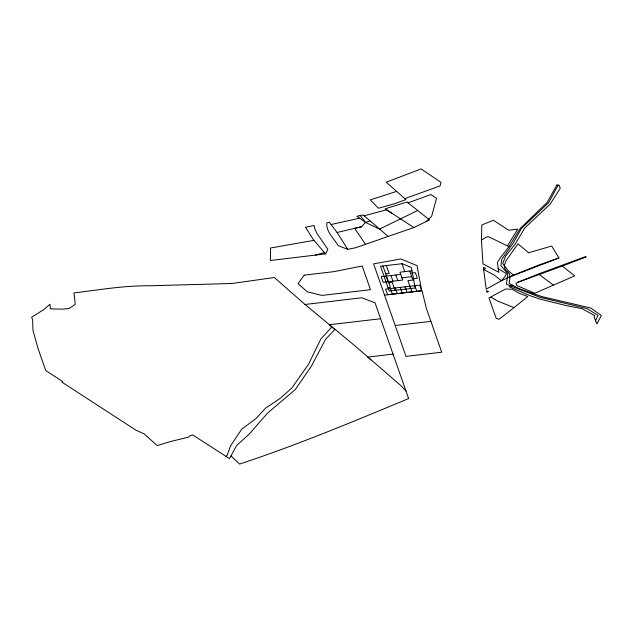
<?xml version="1.0" encoding="UTF-8"?>
<svg xmlns="http://www.w3.org/2000/svg" width="633" height="633" viewBox="0 0 633 633"><rect width="100%" height="100%" fill="white"/><g stroke="black" fill="none" stroke-linecap="round" stroke-linejoin="round"><path stroke-width="0.95" d="M512.556 285.135L509.312 286.765L529.22 295.374L539.506 298.942L566.582 305.676L582.131 308.69L594.767 315.653L594.221 317.283L596.919 323.961L601.35 315.408L590.613 307.97L542.062 296.648L519.076 288.593L509.138 283.489L510.111 276.803L509.067 273.195L505.166 269.508L504.287 265.773L505.799 261.081L517.968 243.824L528.602 252.765L551.699 246.039L558.931 257.963L538.723 265.069L513.474 275.118L508.41 270.908L502.705 263.573L505.577 256.096L514.961 244.425L524.789 227.999L550.132 204.135L560.213 188.389L559.279 185.414L556.985 184.781L547.276 202.275L520.057 228.648L509.003 246.625L500.363 257.694L497.372 262.624L498.836 272.348L482.963 263.858L481.444 240.184L481.816 224.968L493.392 220.252L508.631 230.206L517.762 229.138L507.397 245.849M595.447 320.978L598.09 315.424L587.068 308.587L540.06 297.273L506.416 284.272L507.785 273.678L500.853 265.575L501.834 259.15L513.189 243.135L521.45 228.418L548.613 202.702L558.171 185.105M231.029 455.91L239.622 464.076L240.216 463.87C297.36 444.983 353.056 421.673 408.641 398.568L406.038 391.131L400.673 385.41L354.86 345.776L305.011 304.481L274.342 277.507L231.987 283.497L149.356 285.776C123.965 285.507 99.049 289.922 73.966 292.937L75.248 304.362L69.456 308.334L63.427 309.118L50.403 308.896L50.015 304.236L43.669 309.664L31.65 317.204L32.623 319.942L32.948 330.299L38.154 348.838L45.75 370.59L62.841 381.644L61.876 382.118L135.929 430.187L144.031 433.795L157.285 445.624L170.048 441.644L188.935 437.047L188.998 436.184L192.646 434.903L229.518 458.609L236.505 445.687L249.481 433.795L267.537 413.12L295.263 389.548L311.42 366.151L325.56 339.296L334.873 329.532L329.168 324.761L380.639 318.739M325.591 253.873L327.878 249.347L316.88 233.348L314.767 228.608L314.158 225.459L305.51 227.302L313.501 239.86L325.591 253.873L270.441 260.503L270.528 248.009L313.928 240.358M226.147 456.44L227.326 454.913L230.507 445.949L241.774 429.119L255.922 418.642L265.543 408.158L280.411 398.236L291.884 387.942L308.461 364.394L320.884 338.956L331.827 326.976M388.124 236.425L365.518 244.33L354.654 228.355L361.688 226.709L365.494 222.405L370.186 220.933L388.124 236.425L413.879 227.564L429.562 219.896L406.964 202.022L385.133 208.835L413.879 227.564M426.294 221.558L431.619 216.312L436.485 198.398L431.01 194.521L408 202.845M514.043 307.606L527.787 296.521L519.052 293.245L512.247 289.281L505.514 289.004L488.969 297.993L496.185 318.296L499.033 319.317L514.043 307.606L497.783 301.134L490.844 297.154M481.444 240.184L486.176 237.13L488.162 236.584L509.003 246.625M517.952 282.255L516.03 283.394L516.9 285.554L534.814 293.245L574.748 275.846L562.254 266.089L517.952 282.255L538.857 273.804L585.525 256.618L586.261 256.935L562.254 266.089M497.894 268.511L506.392 273.606L505.071 276.344L501.399 280.743L494.136 275.031L483.628 269.436L485.566 268.273L483.359 267.324L486.199 289.123L501.399 280.743L513.474 275.118M417.693 210.465L379.539 229.114L365.494 222.405L356.893 216.304L363.049 214.896L370.186 220.933M510.111 276.803L558.931 257.963M404.851 198.635L440.054 185.904L441.011 182.359L421.087 168.924L386.201 182.225L405.927 199.577L394.747 203.676L378.471 208.241L370.297 199.878L396.622 191.395M365.518 244.33L355.16 247.843L347.731 249.362L338.172 245.628C334.105 238.38 325.9 231.994 326.826 222.816L329.405 222.278L337.088 232.469L347.731 249.362M315.274 255.115L324.579 252.599M364.125 215.806L386.581 209.768L392.159 213.376M337.088 232.469L361.688 226.709M331.091 224.509L359.599 218.227M305.011 304.481L361.775 297.763L375.06 302.851L406.038 391.131M385.695 273.852L389.113 273.456L386.344 265.559M411.98 270.782L399.945 272.19L402.707 280.055L383.179 282.342L381.201 276.708L400.729 274.421M410.493 273.282L415.367 272.704L417.353 278.346L412.471 278.916L409.701 271.043M401.923 277.824L411.687 276.684M388.852 282.872L392.278 282.476L395.039 290.341M413.689 279.968L407.897 280.641L410.659 288.513M388.037 287.627L390.419 287.35L382.925 265.963M421.705 290.745L387.538 294.741L385.56 289.107L419.726 285.103L421.705 290.745L417.028 265.591L400.839 258.96L373.597 263.874L406.006 356.371L441.692 352.217L426.294 308.144L422.037 290.721L384.555 295.089M393.046 354.124L367.765 357.091L371.049 359.979M395.206 325.504L430.915 321.35M539.134 274.485L553.487 285.143M360.177 215.552L365.494 222.405M414.844 285.681L416.823 291.315M409.962 286.251L411.941 291.884M401.963 263.732L404.732 271.628M405.08 286.82L407.059 292.454M395.847 274.991L397.825 280.625M400.198 287.39L402.177 293.024M390.965 275.561L392.943 281.202M395.316 287.96L397.295 293.601M386.083 276.13L388.061 281.772M390.434 288.537L392.413 294.171M304.18 275.165L298.08 283.663L307.29 291.813L321.944 295.421L370.487 289.685L362.211 265.995L333.773 271.66L304.18 275.165M488.217 291.512L487.03 292.383L486.413 290.602L488.217 291.512M402.113 263.716L380.528 266.24L389.224 291.022L415.177 287.991L411.371 267.506L402.113 263.716"/></g></svg>
